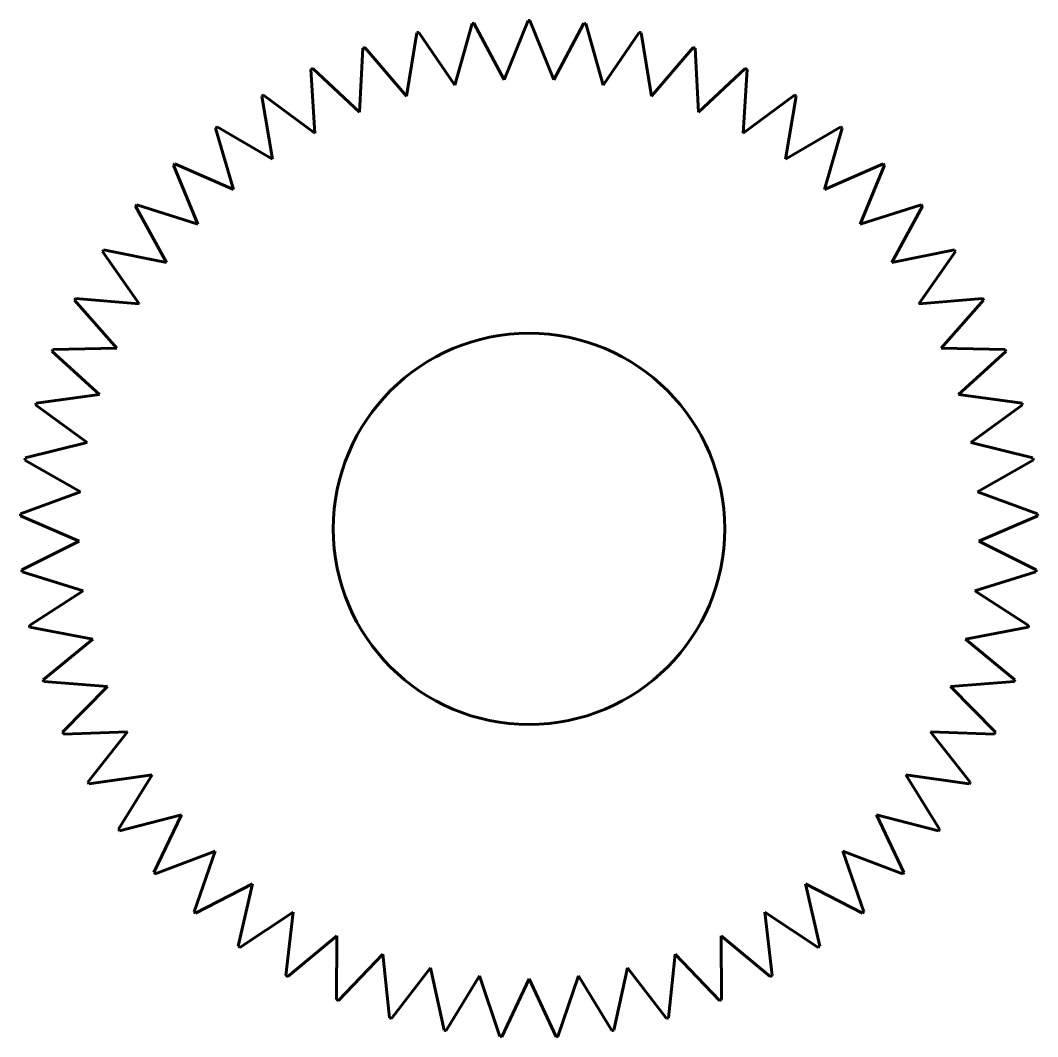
# Model space of a CAD drawing. Header units: millimetres. Extents: x 140.2 to 153.2, y 421.5 to 434.5.
import ezdxf

# ---------------------------------------------------------------- set-up
doc = ezdxf.new("R2010")
doc.units = ezdxf.units.MM
doc.layers.add('Default', color=7, linetype='Continuous')
doc.layers.add('EXTRUDER_PULLEY_', color=7, linetype='Continuous')

# ---------------------------------------------------------------- blocks, each defined once
blk = doc.blocks.new('SE')
at = {"layer": 'EXTRUDER_PULLEY_', "color": 7, "linetype": 'Continuous', "lineweight": 60}
for p, q in [((145.934, 434.449), (145.715, 433.662)), ((146.345, 433.731), (145.959, 434.452)), ((146.649, 434.49), (146.345, 433.731)), ((146.978, 433.731), (146.674, 434.49)), ((147.364, 434.452), (146.978, 433.731)), ((147.608, 433.662), (147.389, 434.449)), ((145.228, 434.33), (145.097, 433.523)), ((145.715, 433.662), (145.253, 434.336)), ((148.071, 434.336), (147.608, 433.662)), ((148.226, 433.523), (148.095, 434.33)), ((144.539, 434.134), (144.498, 433.318)), ((145.097, 433.523), (144.563, 434.142)), ((148.76, 434.142), (148.226, 433.523)), ((148.825, 433.318), (148.784, 434.134)), ((143.876, 433.863), (143.925, 433.047)), ((144.498, 433.318), (143.899, 433.874)), ((149.424, 433.874), (148.825, 433.318)), ((149.398, 433.047), (149.447, 433.863)), ((143.247, 433.521), (143.385, 432.715)), ((143.925, 433.047), (143.269, 433.534)), ((150.055, 433.534), (149.398, 433.047)), ((149.938, 432.715), (150.076, 433.521)), ((142.659, 433.112), (142.885, 432.326)), ((143.385, 432.715), (142.679, 433.127)), ((150.644, 433.127), (149.938, 432.715)), ((150.438, 432.326), (150.664, 433.112)), ((142.12, 432.64), (142.431, 431.885)), ((142.885, 432.326), (142.138, 432.658)), ((151.185, 432.658), (150.438, 432.326)), ((150.892, 431.885), (151.203, 432.64)), ((141.636, 432.113), (142.029, 431.396)), ((142.431, 431.885), (141.652, 432.132)), ((151.671, 432.132), (150.892, 431.885)), ((151.295, 431.396), (151.687, 432.113)), ((141.213, 431.535), (141.682, 430.865)), ((142.029, 431.396), (141.227, 431.556)), ((152.096, 431.556), (151.295, 431.396)), ((151.641, 430.865), (152.11, 431.535)), ((140.856, 430.914), (141.396, 430.3)), ((141.682, 430.865), (140.868, 430.936)), ((152.456, 430.936), (151.641, 430.865)), ((151.927, 430.3), (152.467, 430.914)), ((141.396, 430.3), (140.579, 430.281)), ((152.745, 430.281), (151.927, 430.3)), ((140.57, 430.258), (141.174, 429.707)), ((152.15, 429.707), (152.753, 430.258)), ((141.174, 429.707), (140.364, 429.598)), ((152.96, 429.598), (152.15, 429.707)), ((140.358, 429.574), (141.018, 429.093)), ((152.305, 429.093), (152.966, 429.574)), ((141.018, 429.093), (140.225, 428.896)), ((153.098, 428.896), (152.305, 429.093)), ((140.222, 428.87), (140.931, 428.465)), ((152.392, 428.465), (153.102, 428.87)), ((140.931, 428.465), (140.165, 428.182)), ((153.159, 428.182), (152.392, 428.465)), ((140.164, 428.157), (140.914, 427.832)), ((152.41, 427.832), (153.16, 428.157)), ((140.914, 427.832), (140.183, 427.466)), ((153.141, 427.466), (152.41, 427.832)), ((140.185, 427.441), (140.966, 427.2)), ((152.357, 427.2), (153.138, 427.441)), ((140.966, 427.2), (140.28, 426.756)), ((153.044, 426.756), (152.357, 427.2)), ((140.285, 426.732), (141.088, 426.579)), ((152.236, 426.579), (153.039, 426.732)), ((141.088, 426.579), (140.454, 426.062)), ((152.869, 426.062), (152.236, 426.579)), ((140.462, 426.038), (141.277, 425.974)), ((152.047, 425.974), (152.862, 426.038)), ((141.277, 425.974), (140.704, 425.391)), ((152.619, 425.391), (152.047, 425.974)), ((140.714, 425.368), (141.531, 425.394)), ((141.531, 425.394), (141.026, 424.751)), ((151.792, 425.394), (152.609, 425.368)), ((152.297, 424.751), (151.792, 425.394)), ((141.039, 424.729), (141.848, 424.845)), ((141.848, 424.845), (141.417, 424.151)), ((151.475, 424.845), (152.285, 424.729)), ((151.907, 424.151), (151.475, 424.845)), ((141.432, 424.13), (142.223, 424.335)), ((142.223, 424.335), (141.871, 423.597)), ((151.1, 424.335), (151.892, 424.13)), ((151.452, 423.597), (151.1, 424.335)), ((141.888, 423.579), (142.652, 423.869)), ((142.652, 423.869), (142.383, 423.097)), ((150.671, 423.869), (151.435, 423.579)), ((150.94, 423.097), (150.671, 423.869)), ((142.402, 423.08), (143.13, 423.453)), ((143.13, 423.453), (142.948, 422.656)), ((150.193, 423.453), (150.921, 423.08)), ((150.376, 422.656), (150.193, 423.453)), ((142.968, 422.641), (143.651, 423.092)), ((143.651, 423.092), (143.557, 422.28)), ((149.673, 423.092), (150.355, 422.641)), ((149.766, 422.28), (149.673, 423.092)), ((143.579, 422.268), (144.208, 422.79)), ((144.208, 422.79), (144.204, 421.973)), ((149.116, 422.79), (149.744, 422.268)), ((149.119, 421.973), (149.116, 422.79)), ((144.227, 421.963), (144.795, 422.552)), ((144.795, 422.552), (144.881, 421.739)), ((148.443, 421.739), (148.529, 422.552)), ((148.529, 422.552), (149.096, 421.963)), ((144.905, 421.732), (145.404, 422.379)), ((145.404, 422.379), (145.579, 421.581)), ((147.744, 421.581), (147.919, 422.379)), ((147.919, 422.379), (148.418, 421.732)), ((145.604, 421.577), (146.029, 422.275)), ((146.029, 422.275), (146.291, 421.501)), ((146.316, 421.499), (146.662, 422.24)), ((146.662, 422.24), (147.007, 421.499)), ((147.032, 421.501), (147.294, 422.275)), ((147.294, 422.275), (147.719, 421.577))]:
    blk.add_line(p, q, dxfattribs=at)
blk.add_circle((146.662, 427.99), 2.5, dxfattribs=at)
for start, end in [(96.2044, 96.4272), (89.8886, 90.1114), (83.5728, 83.7956), (102.5201, 102.743), (77.257, 77.4799), (108.8359, 109.0588), (70.9412, 71.1641), (115.1517, 115.3746), (64.6254, 64.8483), (121.4675, 121.6904), (58.3096, 58.5325), (127.7833, 128.0062), (51.9938, 52.2167), (134.0991, 134.322), (45.678, 45.9009), (140.4149, 140.6377), (39.3623, 39.5851), (146.7307, 146.9535), (33.0465, 33.2693), (153.0465, 153.2693), (26.7307, 26.9535), (159.3623, 159.5851), (20.4149, 20.6377), (165.678, 165.9009), (14.0991, 14.322), (171.9938, 172.2167), (7.7833, 8.0062), (178.3096, 178.5325), (1.4675, 1.6904), (184.6254, 184.8483), (355.1517, 355.3746), (190.9412, 191.1641), (348.8359, 349.0588), (197.257, 197.4799), (342.5201, 342.743), (203.5728, 203.7956), (336.2044, 336.4272), (209.8886, 210.1114), (329.8886, 330.1114), (216.2044, 216.4272), (323.5728, 323.7956), (222.5201, 222.743), (317.257, 317.4799), (228.8359, 229.0588), (310.9412, 311.1641), (235.1517, 235.3746), (304.6254, 304.8483), (241.4675, 241.6904), (298.3096, 298.5325), (247.7833, 248.0062), (291.9938, 292.2167), (254.0991, 254.322), (285.678, 285.9009), (260.4149, 260.6377), (266.7307, 266.9535), (273.0465, 273.2693), (279.3623, 279.5851)]:
    blk.add_arc((146.662, 427.99), 6.5, start, end, dxfattribs=at)

msp = doc.modelspace()

# ---------------------------------------------------------------- block references
at = {"layer": 'Default'}
msp.add_blockref('SE', (0, 0), dxfattribs=at)

doc.saveas('drawing.dxf')
